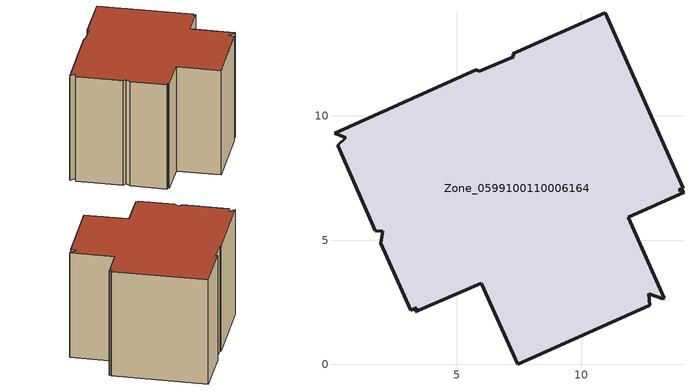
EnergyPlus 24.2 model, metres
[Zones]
Zone_0599100110006164
 floor ground (C_G): 12.77,2.38 7.46,0 5.99,3.27 3.33,2.12 3.39,2.29 3.14,2.17 1.94,4.88 2.02,5.36 1.73,5.37 0.2,8.82 0.54,9.12 0.08,9.31 5.79,11.86 5.9,11.81 7.28,12.37 7.25,12.51 10.96,14.16 14.1,7.1 13.93,7.02 14.14,6.93 11.89,5.92 13.34,2.67 13.29,2.65 12.71,2.85 z0
 wall outside (C_F): 12.77,2.38 12.71,2.85 13.29,2.65 13.34,2.67 11.89,5.92 14.14,6.93 13.93,7.02 14.1,7.1 10.96,14.16 7.25,12.51 7.28,12.37 5.9,11.81 5.79,11.86 0.08,9.31 0.54,9.12 0.2,8.82 1.73,5.37 2.02,5.36 1.94,4.88 3.14,2.17 3.39,2.29 3.33,2.12 5.99,3.27 7.46,0 12.77,2.38 z0:9.23
 roof outside (C_R): 7.46,0 12.77,2.38 12.71,2.85 13.29,2.65 13.34,2.67 11.89,5.92 14.14,6.93 13.93,7.02 14.1,7.1 10.96,14.16 7.25,12.51 7.28,12.37 5.9,11.81 5.79,11.86 0.08,9.31 0.54,9.12 0.2,8.82 1.73,5.37 2.02,5.36 1.94,4.88 3.14,2.17 3.39,2.29 3.33,2.12 5.99,3.27 z9.23
[BUILDING]
Pand.0599100110006164: North Axis=0; Terrain=City; Loads Convergence Tolerance Value=0.04; Temperature Convergence Tolerance Value=0.4; Solar Distribution=FullExterior; Maximum Number of Warmup Days=25; Minimum Number of Warmup Days=1
[Site:Location]
Rotterdam.The.Hague.AP_ZH_NLD Design_Conditions: Latitude=51.96; Longitude=4.45; Time Zone=1; Elevation=-4.5
[SITE:GROUNDTEMPERATURE:BUILDINGSURFACE]
18, 18, 18, 18, 18, 18, 18, 18, 18, 18, 18, 18
[MATERIAL] Thermal Absorptance=0.9; Solar Absorptance=0.7; Visible Absorptance=0.7
Name | Roughness | Thickness | Conductivity | Density | Specific Heat
G.D.2015-2018 | MediumSmooth | 0.15 | 0.0428571 | 540 | 1210
F.D.2015-2018 | Rough | 0.3 | 0.0666667 | 1920 | 840
R.D.2015-2018 | MediumRough | 0.2 | 0.0333333 | 1500 | 1000
[CONSTRUCTION]
C_G: G.D.2015-2018
C_F: F.D.2015-2018
C_R: R.D.2015-2018
[ZONE]
Zone_0599100110006164: Type=1; Multiplier=1; Ceiling Height=Autocalculate; Volume=Autocalculate; Floor Area=autocalculate; Part of Total Floor Area=Yes
[ZONEINFILTRATION:DESIGNFLOWRATE]
Infil_Zone_0599100110006164: Zone or ZoneList or Space or SpaceList=Zone_0599100110006164; Schedule=AlwaysOn; Design Flow Rate Calculation Method=Flow/Area; Flow Rate per Floor Area=0.0021; Constant Term Coefficient=1; Temperature Term Coefficient=0; Velocity Term Coefficient=0; Velocity Squared Term Coefficient=0
[HVACTEMPLATE:ZONE:IDEALLOADSAIRSYSTEM]
Zone_0599100110006164: Maximum Heating Supply Air Temperature=50; Minimum Cooling Supply Air Temperature=13; Maximum Heating Supply Air Humidity Ratio=0.0156; Minimum Cooling Supply Air Humidity Ratio=0.0077; Heating Limit=NoLimit; Cooling Limit=NoLimit; Dehumidification Control Type=ConstantSensibleHeatRatio; Cooling Sensible Heat Ratio=0.7; Dehumidification Setpoint=60; Humidification Control Type=None; Humidification Setpoint=30; Outdoor Air Method=None; Outdoor Air Flow Rate per Person=0.00944; Outdoor Air Flow Rate per Zone Floor Area=0; Outdoor Air Flow Rate per Zone=0; Demand Controlled Ventilation Type=None; Outdoor Air Economizer Type=NoEconomizer; Heat Recovery Type=None; Sensible Heat Recovery Effectiveness=0.7; Latent Heat Recovery Effectiveness=0.65
[ZONECONTROL:THERMOSTAT]
ThermostatControl_Zone_0599100110006164: Zone or ZoneList=Zone_0599100110006164; Control Type Schedule=DualSetpointControlType; Control 1=Thermostat_Zone_0599100110006164; Temperature Difference Between Cutout And Setpoint=0
[THERMOSTATSETPOINT:DUALSETPOINT]
Thermostat_Zone_0599100110006164: Heating Setpoint Temperature Schedule=HeatingSetpoint_Zone_0599100110006164; Cooling Setpoint Temperature Schedule=CoolingSetpoint_Zone_0599100110006164
[SCHEDULE:COMPACT]
HeatingSetpoint_Zone_0599100110006164: Through: 12/31, For: AllDays, Until: 24:00, 21
CoolingSetpoint_Zone_0599100110006164: Through: 12/31, For: AllDays, Until: 24:00, 24
DualSetpointControlType: Through: 12/31, For: AllDays, Until: 24:00, 4
AlwaysOn: Through: 12/31, For: AllDays, Until: 24:00, 1
